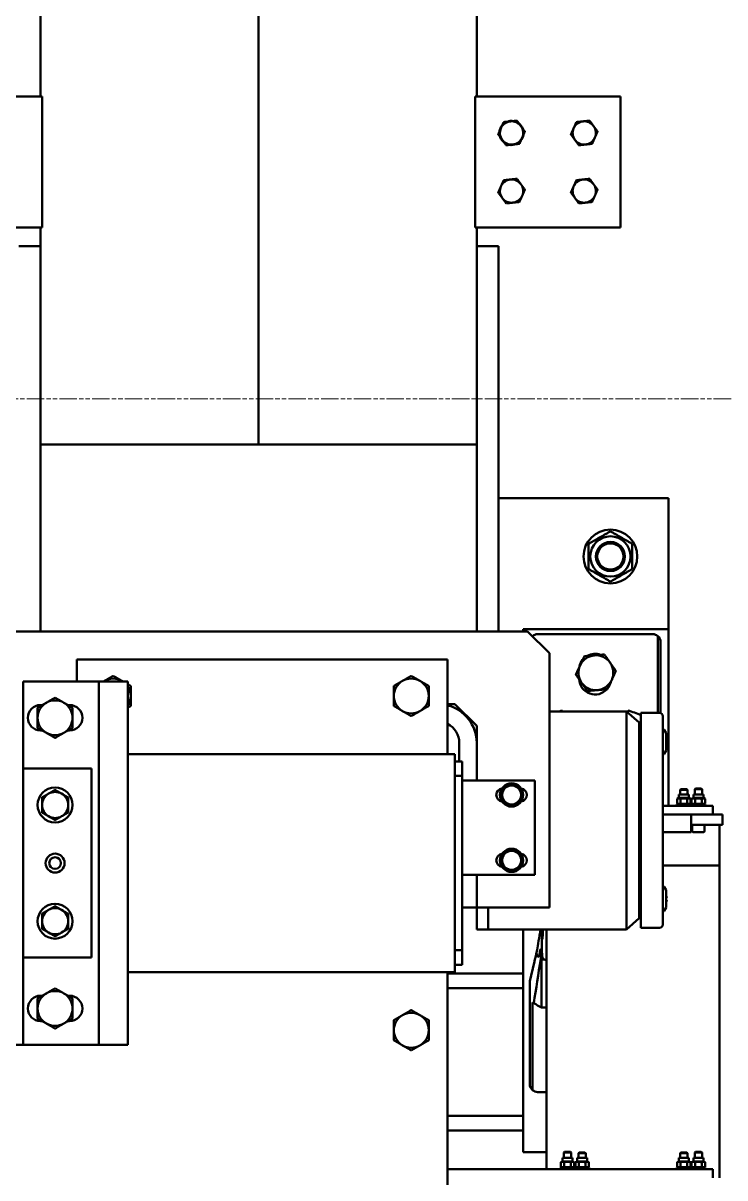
# Model space of a CAD drawing. Header units: metres. Extents: x -20317 to 2216, y -10281 to 3094.
# Drawn here: x -3816.9 to -3768.6, y -1712.7 to -1633.2 of the extents above; entities that cross this region are included whole.
import ezdxf

# ---------------------------------------------------------------- set-up
doc = ezdxf.new("R2010")
doc.units = ezdxf.units.M
doc.header["$MEASUREMENT"] = 0
doc.linetypes.add('AM_ISO09W050', pattern=[22.5, 12, -1.5, 3, -1.5, 3, -1.5])
doc.layers.get('0').update_dxf_attribs({"color": 30, "lineweight": 0})
doc.layers.add('SSN_Lift-AM_0', color=7, linetype='Continuous', lineweight=50)
doc.layers.add('SSN_PBC-AM_11', color=9, linetype='AM_ISO09W050', lineweight=18)

# ---------------------------------------------------------------- blocks, each defined once
blk = doc.blocks.new('LPBC_3190_D')
at = {"layer": 'SSN_PBC-AM_11'}
blk.add_line((-1600, 800), (1600, 800), dxfattribs=at)
blk = doc.blocks.new('Lift_20-024-10000')
at = {"layer": 'SSN_Lift-AM_0'}
for p, q in [((1067.5, 1354.4), (1067.5, 1194.4)), ((1250, 1330), (1250, 1336)), ((1254.5, 1121), (1254.5, 1336)), ((1249, 1330), (1067.5, 1330)), ((1135.5, 1165), (1135.5, 1330)), ((1145, 1329), (1145, 1330)), ((1145, 1329), (1155, 1329)), ((1146.56, 1329), (1145.38, 1328.32)), ((1145.38, 1328.32), (1145.38, 1325.28)), ((1147.69, 1328.32), (1147.69, 1325.28)), ((1152.31, 1328.32), (1152.31, 1325.28)), ((1153.44, 1329), (1154.62, 1328.32)), ((1154.62, 1328.32), (1154.62, 1325.28)), ((1155, 1330), (1155, 1329)), ((1165, 1329), (1155, 1329)), ((1156.56, 1329), (1155.38, 1328.32)), ((1155.38, 1328.32), (1155.38, 1325.28)), ((1157.69, 1328.32), (1157.69, 1325.28)), ((1162.31, 1328.32), (1162.31, 1325.28)), ((1163.44, 1329), (1164.62, 1328.32)), ((1164.62, 1328.32), (1164.62, 1325.28)), ((1165, 1330), (1165, 1329)), ((1225, 1330), (1225, 1329)), ((1235, 1329), (1225, 1329)), ((1226.56, 1329), (1225.38, 1328.32)), ((1225.38, 1328.32), (1225.38, 1325.28)), ((1227.69, 1328.32), (1227.69, 1325.28)), ((1232.31, 1328.32), (1232.31, 1325.28)), ((1233.44, 1329), (1234.62, 1328.32)), ((1234.62, 1328.32), (1234.62, 1325.28)), ((1235, 1330), (1235, 1329)), ((1245, 1329), (1235, 1329)), ((1236.56, 1329), (1235.38, 1328.32)), ((1235.38, 1328.32), (1235.38, 1325.28)), ((1237.69, 1328.32), (1237.69, 1325.28)), ((1242.31, 1328.32), (1242.31, 1325.28)), ((1243.44, 1329), (1244.62, 1328.32)), ((1244.62, 1328.32), (1244.62, 1325.28)), ((1245, 1330), (1245, 1329)), ((1250, 1330), (1249, 1330)), ((1146.56, 1324.6), (1145.38, 1325.28)), ((1153.44, 1324.6), (1146.56, 1324.6)), ((1146.56, 1324.6), (1146.56, 1322.2)), ((1153.44, 1322.2), (1146.56, 1322.2)), ((1147.5, 1322.2), (1147.5, 1318.49)), ((1152.5, 1322.2), (1152.5, 1318.49)), ((1153.44, 1324.6), (1154.62, 1325.28)), ((1153.44, 1324.6), (1153.44, 1322.2)), ((1156.56, 1324.6), (1155.38, 1325.28)), ((1163.44, 1324.6), (1156.56, 1324.6)), ((1156.56, 1324.6), (1156.56, 1322.2)), ((1163.44, 1322.2), (1156.56, 1322.2)), ((1157.5, 1322.2), (1157.5, 1318.99)), ((1162.5, 1322.2), (1162.5, 1318.99)), ((1163.44, 1324.6), (1164.62, 1325.28)), ((1163.44, 1324.6), (1163.44, 1322.2)), ((1226.56, 1324.6), (1225.38, 1325.28)), ((1233.44, 1324.6), (1226.56, 1324.6)), ((1226.56, 1324.6), (1226.56, 1322.2)), ((1233.44, 1322.2), (1226.56, 1322.2)), ((1227.5, 1322.2), (1227.5, 1318.99)), ((1232.5, 1322.2), (1232.5, 1318.99)), ((1233.44, 1324.6), (1234.62, 1325.28)), ((1233.44, 1324.6), (1233.44, 1322.2)), ((1236.56, 1324.6), (1235.38, 1325.28)), ((1243.44, 1324.6), (1236.56, 1324.6)), ((1236.56, 1324.6), (1236.56, 1322.2)), ((1243.44, 1322.2), (1236.56, 1322.2)), ((1237.5, 1322.2), (1237.5, 1318.49)), ((1242.5, 1322.2), (1242.5, 1318.49)), ((1243.44, 1324.6), (1244.62, 1325.28)), ((1243.44, 1324.6), (1243.44, 1322.2)), ((1135.5, 1318.4), (1119.5, 1318.4)), ((1119.5, 1318.4), (1119.5, 1165)), ((1147.5, 1318.49), (1152.5, 1318.49)), ((1147.99, 1318), (1147.5, 1318.49)), ((1152.01, 1318), (1147.99, 1318)), ((1152.01, 1318), (1152.5, 1318.49)), ((1157.5, 1318.99), (1162.5, 1318.99)), ((1157.99, 1318.5), (1157.5, 1318.99)), ((1162.01, 1318.5), (1157.99, 1318.5)), ((1162.01, 1318.5), (1162.5, 1318.99)), ((1227.5, 1318.99), (1232.5, 1318.99)), ((1227.99, 1318.5), (1227.5, 1318.99)), ((1232.01, 1318.5), (1227.99, 1318.5)), ((1232.01, 1318.5), (1232.5, 1318.99)), ((1237.5, 1318.49), (1242.5, 1318.49)), ((1237.99, 1318), (1237.5, 1318.49)), ((1242.01, 1318), (1237.99, 1318)), ((1242.01, 1318), (1242.5, 1318.49)), ((1067.5, 1303.4), (1069.08, 1303.4)), ((1069.08, 1303.4), (1111.4, 1303.4)), ((1119.5, 1303.4), (1111.4, 1303.4)), ((1069.08, 1293.4), (1067.5, 1293.4)), ((1111.4, 1293.4), (1069.08, 1293.4)), ((1111.4, 1293.4), (1119.5, 1293.4)), ((1124, 1200.4), (1124, 1271.5)), ((1125.96, 1215.24), (1125.96, 1275.66)), ((1135.5, 1276.9), (1129.4, 1276.9)), ((775.5, 1244.4), (770.4, 1244.4)), ((775.5, 1244.4), (775.5, 994.4)), ((775.5, 1244.4), (827.5, 1244.4)), ((827.5, 1244.4), (847.5, 1244.4)), ((827.5, 1244.4), (827.5, 994.4)), ((847.5, 1244.4), (847.5, 994.4)), ((787.5, 1228.15), (788.66, 1228.15)), ((806.34, 1228.15), (807.5, 1228.15)), ((1132.1, 1185.67), (1132.1, 1218.73)), ((1135.5, 1218.73), (1132.1, 1218.73)), ((788.66, 1210.65), (787.5, 1210.65)), ((807.5, 1210.65), (806.34, 1210.65)), ((1067.5, 1205.4), (1069.08, 1205.4)), ((1069.08, 1205.4), (1111.4, 1205.4)), ((1119.5, 1205.4), (1111.4, 1205.4)), ((1072.5, 1194.4), (847.5, 1194.4)), ((1069.08, 1195.4), (1067.5, 1195.4)), ((1111.4, 1195.4), (1069.08, 1195.4)), ((1072.5, 1194.4), (1072.5, 1178.4)), ((1111.4, 1195.4), (1119.5, 1195.4)), ((777.6, 1184.4), (775.5, 1184.4)), ((822.5, 1184.4), (777.6, 1184.4)), ((822.5, 1054.4), (822.5, 1184.4)), ((1077.5, 1189.4), (1072.5, 1189.4)), ((1077.5, 1179.4), (1077.5, 1189.4)), ((1131.37, 1178.68), (1131.54, 1185.4)), ((1134.02, 1185.67), (1132.1, 1185.67)), ((1135.5, 1185.98), (1135.34, 1185.98)), ((1072.5, 1179.4), (1077.5, 1179.4)), ((1072.5, 1060.4), (1072.5, 1178.4)), ((1077.5, 1059.4), (1077.5, 1179.4)), ((1131.37, 1178.68), (1132.36, 1178.68)), ((1132.64, 1183.63), (1132.36, 1178.68)), ((1132.36, 1168.63), (1132.36, 1178.68)), ((1095.5, 1165), (1087.5, 1165)), ((1087.5, 1165), (1087.5, 1150)), ((1095.5, 1165), (1095.5, 1150)), ((1095.5, 1150), (1095.5, 1165)), ((1095.5, 1165), (1190.5, 1165)), ((1190.5, 1165), (1199.24, 1157.25)), ((1190.5, 1015), (1190.5, 1165)), ((1200.5, 1164), (1213.2, 1164)), ((1200.5, 1158), (1200.5, 1164)), ((1215.5, 1158), (1215.5, 1161.7)), ((1199.24, 1157.25), (1200.5, 1157.25)), ((1199.24, 1157.25), (1199.24, 1022.75)), ((1200.5, 1158), (1200.5, 1022)), ((1215.5, 1158), (1215.5, 1022)), ((1215.5, 1151.56), (1215.87, 1152.28)), ((1217.9, 1150), (1216.57, 1152.3)), ((1077.5, 1150), (1087.5, 1150)), ((1087.5, 1150), (1137.5, 1150)), ((1087.5, 1127.5), (1087.5, 1150)), ((1137.5, 1150), (1137.5, 975)), ((1217.9, 1138), (1217.9, 1150)), ((1218.25, 1144.7), (1217.9, 1144.7)), ((1215.5, 1136.44), (1215.87, 1135.72)), ((1217.9, 1138), (1216.57, 1135.7)), ((1217.9, 1143.3), (1218.25, 1143.3)), ((1077.5, 1127.5), (1127.5, 1127.5)), ((1127.5, 1127.5), (1127.5, 1062.5)), ((1215.5, 1121), (1254.5, 1121)), ((1254.5, 1093), (1254.5, 1121)), ((1235, 1098), (1215.5, 1098)), ((1235, 1098), (1235, 1095.89)), ((1235.75, 1097.5), (1235.75, 1093)), ((1236.25, 1098), (1243.75, 1098)), ((1244.25, 1097.5), (1244.25, 1093)), ((1235, 1089.89), (1235, 1095.89)), ((1256.5, 1093), (1235, 1093)), ((1235, 1089.89), (1235, 1086)), ((1256.5, 1086), (1256.5, 1093)), ((1249, 1086), (1215.5, 1086)), ((1249, 1086), (1250, 1086)), ((1250, 1080), (1250, 1086)), ((1256.5, 1086), (1250, 1086)), ((1249, 1080), (1215.5, 1080)), ((1219.5, 958.4), (1219.5, 1080)), ((1225, 1079), (1225, 1080)), ((1225, 1079), (1235, 1079)), ((1226.56, 1079), (1225.38, 1078.32)), ((1225.38, 1078.32), (1225.38, 1075.28)), ((1226.56, 1074.6), (1225.38, 1075.28)), ((1233.44, 1074.6), (1226.56, 1074.6)), ((1226.56, 1074.6), (1226.56, 1072.2)), ((1227.69, 1078.32), (1227.69, 1075.28)), ((1232.31, 1078.32), (1232.31, 1075.28)), ((1233.44, 1079), (1234.62, 1078.32)), ((1233.44, 1074.6), (1234.62, 1075.28)), ((1233.44, 1074.6), (1233.44, 1072.2)), ((1234.62, 1078.32), (1234.62, 1075.28)), ((1235, 1079), (1235, 1080)), ((1235, 1079), (1245, 1079)), ((1236.56, 1079), (1235.38, 1078.32)), ((1235.38, 1078.32), (1235.38, 1075.28)), ((1236.56, 1074.6), (1235.38, 1075.28)), ((1243.44, 1074.6), (1236.56, 1074.6)), ((1236.56, 1074.6), (1236.56, 1072.2)), ((1237.69, 1078.32), (1237.69, 1075.28)), ((1242.31, 1078.32), (1242.31, 1075.28)), ((1243.44, 1079), (1244.62, 1078.32)), ((1243.44, 1074.6), (1244.62, 1075.28)), ((1243.44, 1074.6), (1243.44, 1072.2)), ((1244.62, 1078.32), (1244.62, 1075.28)), ((1245, 1079), (1245, 1080)), ((1250, 1080), (1249, 1080)), ((1233.44, 1072.2), (1226.56, 1072.2)), ((1227.5, 1072.2), (1227.5, 1068.99)), ((1227.5, 1068.99), (1232.5, 1068.99)), ((1227.99, 1068.5), (1227.5, 1068.99)), ((1232.01, 1068.5), (1227.99, 1068.5)), ((1232.01, 1068.5), (1232.5, 1068.99)), ((1232.5, 1072.2), (1232.5, 1068.99)), ((1243.44, 1072.2), (1236.56, 1072.2)), ((1237.5, 1072.2), (1237.5, 1068.49)), ((1237.5, 1068.49), (1242.5, 1068.49)), ((1237.99, 1068), (1237.5, 1068.49)), ((1242.01, 1068), (1237.99, 1068)), ((1242.01, 1068), (1242.5, 1068.49)), ((1242.5, 1072.2), (1242.5, 1068.49)), ((1072.5, 1060.4), (1072.5, 1044.4)), ((1077.5, 1059.4), (1072.5, 1059.4)), ((1127.5, 1062.5), (1077.5, 1062.5)), ((1077.5, 1049.4), (1077.5, 1059.4)), ((1087.5, 1025), (1087.5, 1062.5)), ((777.6, 1054.4), (775.5, 1054.4)), ((822.5, 1054.4), (777.6, 1054.4)), ((1072.5, 1049.4), (1077.5, 1049.4)), ((1075.5, 1049.4), (1075.5, 1036.7)), ((1072.5, 1044.4), (847.5, 1044.4)), ((1067.5, 1044.4), (1067.5, 979.4)), ((1215.5, 1043.56), (1215.87, 1044.28)), ((1217.9, 1042), (1216.57, 1044.3)), ((1217.9, 1030), (1217.9, 1042)), ((1218.25, 1036.7), (1217.9, 1036.7)), ((1217.9, 1035.3), (1218.25, 1035.3)), ((787.5, 1028.15), (788.66, 1028.15)), ((806.34, 1028.15), (807.5, 1028.15)), ((1215.5, 1028.44), (1215.87, 1027.72)), ((1217.9, 1030), (1216.57, 1027.7)), ((1072.5, 1010), (1087.5, 1025)), ((1199.24, 1022.75), (1190.5, 1015)), ((1200.5, 1022.75), (1199.24, 1022.75)), ((1200.5, 1016), (1200.5, 1022)), ((1215.5, 1018.3), (1215.5, 1022)), ((788.66, 1010.65), (787.5, 1010.65)), ((807.5, 1010.65), (806.34, 1010.65)), ((1067.5, 1010), (1072.5, 1010)), ((1190.5, 1015), (1137.5, 1015)), ((1146.5, 1015), (1146.5, 1014.36)), ((1191.5, 1014.36), (1191.5, 1015.89)), ((1213.2, 1016), (1200.5, 1016)), ((1212.04, 1016), (1212.04, 963.14)), ((1214, 1016.14), (1214, 967.3)), ((827.5, 994.4), (775.5, 994.4)), ((812.5, 979.4), (812.5, 994.4)), ((847.5, 994.4), (827.5, 994.4)), ((1067.5, 979.4), (812.5, 979.4)), ((1137.5, 975), (1122.5, 960)), ((1125.96, 963.46), (1125.96, 963.14)), ((1208.6, 961.9), (1129.4, 961.9)), ((1122.5, 960), (752.5, 960)), ((787.5, 830.08), (787.5, 960)), ((1087.5, 960), (1087.5, 830.08)), ((1102.5, 830.08), (1102.5, 960)), ((1119.5, 960), (1119.5, 958.4)), ((1119.5, 958.4), (1219.5, 958.4)), ((1219.5, 868.4), (1219.5, 958.4)), ((1102.5, 868.4), (1219.5, 868.4)), ((1087.5, 831.29), (787.5, 831.29)), ((787.5, 795), (787.5, 830.08)), ((937.5, 831.29), (937.5, -692)), ((937.5, -692), (937.5, 831.29)), ((1087.5, 830.08), (1087.5, 795)), ((1102.5, 795), (1102.5, 830.08)), ((787.5, 710), (787.5, 795)), ((1087.5, 795), (1087.5, 710)), ((1102.5, 710), (1102.5, 795)), ((787.5, 710), (787.5, 695)), ((1087.5, 695), (1087.5, 710)), ((1102.5, 710), (1102.5, 695)), ((772.5, 695), (787.5, 695)), ((787.5, 682), (787.5, 695)), ((1087.5, 695), (1102.5, 695)), ((1087.5, 695), (1087.5, 682)), ((688.5, 682), (788.5, 682)), ((788.5, 682), (788.5, 592)), ((1086.5, 592), (1086.5, 682)), ((1086.5, 682), (1186.5, 682)), ((1186.5, 682), (1186.5, 592)), ((788.5, 592), (688.5, 592)), ((787.5, -592), (787.5, 592)), ((1186.5, 592), (1086.5, 592)), ((1087.5, 592), (1087.5, -592))]:
    blk.add_line(p, q, dxfattribs=at)
for centre, radius in [((797.5, 1159.4), 12), ((797.5, 1119.4), 6.5), ((797.5, 1119.4), 4), ((1111.5, 1117.5), 8), ((797.5, 1079.4), 12), ((1111.5, 1072.5), 8), ((1179.5, 908.4), 18.5), ((1179.5, 908.4), 13.85), ((1179.5, 908.4), 10), ((1179.5, 908.4), 10), ((1179.5, 908.4), 9)]:
    blk.add_circle(centre, radius, dxfattribs=at)
for centre, radius, start, end in [((1129.4, 1271.5), 5.4, 129.60973, 180), ((1129.4, 1271.5), 5.4, 90, 129.60973), ((1042.5, 1234.4), 12, 120, 180), ((1042.5, 1234.4), 12, 60, 120), ((1042.5, 1234.4), 12, 0, 60), ((1042.5, 1234.4), 12, 180, 240), ((1042.5, 1234.4), 12, 300, 0), ((787.5, 1219.4), 8.75, 90, 270), ((797.5, 1219.4), 12, 120, 180), ((797.5, 1219.4), 12, 60, 120), ((797.5, 1219.4), 12, 0, 60), ((807.5, 1219.4), 8.75, 270, 90), ((1042.5, 1234.4), 12, 240, 300), ((797.5, 1219.4), 12, 180, 240), ((797.5, 1219.4), 12, 300, 0), ((1169, 1146.63), 81, 121.40066, 122.09959), ((1169, 1146.63), 81, 117.10069, 121.40066), ((797.5, 1219.4), 12, 240, 300), ((825.65, 1119.4), 309.15, 11.47443, 15.18929), ((797.5, 1159.4), 9, 60, 120), ((797.5, 1159.4), 9, 120, 180), ((797.5, 1159.4), 9, 0, 60), ((1213.2, 1161.7), 2.3, 0, 90), ((797.5, 1159.4), 9, 180, 240), ((797.5, 1159.4), 9, 300, 0), ((1216.23, 1152.1), 0.4, 30, 153), ((797.5, 1159.4), 9, 240, 300), ((1216.23, 1135.9), 0.4, 207, 330), ((1105.5, 1117.5), 4.5, 98.2515, 261.7485), ((1111.5, 1117.5), 6.5, 150, 210), ((1111.5, 1117.5), 6.5, 90, 150), ((1111.5, 1117.5), 6.5, 30, 90), ((1111.5, 1117.5), 6.5, 330, 30), ((1117.5, 1117.5), 4.5, 278.2515, 81.7485), ((1111.5, 1117.5), 6.5, 210, 270), ((1111.5, 1117.5), 6.5, 270, 330), ((1236.25, 1097.5), 0.5, 90, 180), ((1243.75, 1097.5), 0.5, 0, 90), ((797.5, 1079.4), 9, 120, 180), ((797.5, 1079.4), 9, 60, 120), ((797.5, 1079.4), 9, 0, 60), ((797.5, 1079.4), 9, 180, 240), ((797.5, 1079.4), 9, 300, 0), ((1105.5, 1072.5), 4.5, 98.2515, 261.7485), ((1111.5, 1072.5), 6.5, 150, 210), ((1111.5, 1072.5), 6.5, 90, 150), ((1111.5, 1072.5), 6.5, 30, 90), ((1111.5, 1072.5), 6.5, 330, 30), ((1117.5, 1072.5), 4.5, 278.2515, 81.7485), ((797.5, 1079.4), 9, 240, 300), ((1111.5, 1072.5), 6.5, 210, 270), ((1111.5, 1072.5), 6.5, 270, 330), ((1216.23, 1044.1), 0.4, 30, 153), ((1060.8, 1036.7), 26.7, 284.53293, 0), ((1060.8, 1036.7), 14.7, 297.11528, 0), ((787.5, 1019.4), 8.75, 90, 270), ((797.5, 1019.4), 12, 120, 180), ((797.5, 1019.4), 12, 60, 120), ((797.5, 1019.4), 12, 0, 60), ((807.5, 1019.4), 8.75, 270, 90), ((1216.23, 1027.9), 0.4, 207, 330), ((797.5, 1019.4), 12, 180, 240), ((797.5, 1019.4), 12, 300, 0), ((1169, 1092.17), 81, 286.12762, 292.88538), ((1213.2, 1018.3), 2.3, 270, 0), ((837.5, 1004.4), 12, 0, 33.55731), ((1042.5, 1004.4), 12, 120, 180), ((1042.5, 1004.4), 12, 60, 120), ((1042.5, 1004.4), 12, 0, 60), ((1169, 1092.17), 81, 252.31576, 253.87238), ((797.5, 1019.4), 12, 240, 300), ((837.5, 1004.4), 12, 326.44269, 0), ((1042.5, 1004.4), 12, 180, 240), ((1042.5, 1004.4), 12, 300, 0), ((1169, 992.4), 11, 42.15532, 177.34429), ((837.5, 1004.4), 12, 236.44269, 240), ((837.5, 1004.4), 12, 240, 300), ((837.5, 1004.4), 12, 300, 303.55731), ((1042.5, 1004.4), 12, 240, 300), ((1169.5, 988.4), 12, 145.05522, 205.05522), ((1169.5, 988.4), 12, 85.05522, 145.05522), ((1169.5, 988.4), 12, 25.05522, 85.05522), ((1169, 992.4), 11, 13.0392, 37.07123), ((1169.5, 988.4), 12, 325.05522, 25.05522), ((1169, 986.4), 11, 191.64471, 218.46573), ((1169.5, 988.4), 12, 205.05522, 265.05522), ((1169.5, 988.4), 12, 265.05522, 325.05522), ((1169, 986.4), 11, 239.99317, 290.11726), ((1129.4, 967.3), 5.4, 228.00243, 230.39027), ((1129.4, 967.3), 5.4, 230.39027, 270), ((1208.6, 967.3), 5.4, 270, 309.60973), ((1208.6, 967.3), 5.4, 309.60973, 0), ((1111.5, 657), 8, 143.93265, 203.93265), ((1111.5, 657), 8, 83.93265, 143.93265), ((1111.5, 657), 8, 23.93265, 83.93265), ((1111.5, 657), 8, 323.93265, 23.93265), ((1161.5, 657), 8, 143.93265, 203.93265), ((1161.5, 657), 8, 83.93265, 143.93265), ((1161.5, 657), 8, 23.93265, 83.93265), ((1161.5, 657), 8, 323.93265, 23.93265), ((1111.5, 657), 8, 203.93265, 263.93265), ((1111.5, 657), 8, 263.93265, 323.93265), ((1161.5, 657), 8, 203.93265, 263.93265), ((1161.5, 657), 8, 263.93265, 323.93265), ((1111.5, 617), 8, 143.93265, 203.93265), ((1111.5, 617), 8.3, 128.48095, 159.38434), ((1111.5, 617), 8, 83.93265, 143.93265), ((1111.5, 617), 8.3, 68.48095, 99.38434), ((1111.5, 617), 8, 23.93265, 83.93265), ((1111.5, 617), 8.3, 8.48095, 39.38434), ((1111.5, 617), 8, 323.93265, 23.93265), ((1161.5, 617), 8, 143.93265, 203.93265), ((1161.5, 617), 8, 83.93265, 143.93265), ((1161.5, 617), 8, 23.93265, 83.93265), ((1161.5, 617), 8, 323.93265, 23.93265), ((1111.5, 617), 8.3, 188.48095, 219.38434), ((1111.5, 617), 8, 203.93265, 263.93265), ((1111.5, 617), 8, 263.93265, 323.93265), ((1111.5, 617), 8.3, 308.48095, 339.38434), ((1161.5, 617), 8, 203.93265, 263.93265), ((1161.5, 617), 8, 263.93265, 323.93265), ((1111.5, 617), 8.3, 248.48095, 279.38434)]:
    blk.add_arc(centre, radius, start, end, dxfattribs=at)
for centre, major_axis, ratio, start_param, end_param in [((1169, 844.52), (80.08, -574.94), 0.021187, 2.202499, 2.269797), ((1129.81, 1119.4), (0, 64.5), 0.061163, 5.877929, 6.589408), ((1169, 1119.4), (81, 0), 0.919001, 2.043793, 2.051543), ((1135.34, 1183.5), (-2.7, 0), 0.919001, 5.221, 6.230825), ((1135.34, 1183.5), (-2.7, 0), 0.919, 4.712389, 5.221), ((1129.81, 1119.4), (0, 64.5), 0.061163, 5.497603, 5.58081), ((1211.52, 1144.04), (6.76, 0), 0.997564, 0.098589, 0.336971), ((1211.52, 1143.96), (6.76, 0), 0.997564, 5.946214, 6.184597), ((1211.52, 1036.04), (6.76, 0), 0.997564, 0.098589, 0.336971), ((1211.52, 1035.96), (6.76, 0), 0.997564, 5.946214, 6.184597)]:
    blk.add_ellipse(centre, major_axis=major_axis, ratio=ratio, start_param=start_param, end_param=end_param, dxfattribs=at)
for points, weights in [([(1147.69, 1328.32), (1146.54, 1328.99), (1145.38, 1328.32)], [1, 1.15470053838, 1]), ([(1152.31, 1328.32), (1150, 1328.99), (1147.69, 1328.32)], [1, 1.15470053838, 1]), ([(1154.62, 1328.32), (1153.46, 1328.99), (1152.31, 1328.32)], [1, 1.15470053838, 1]), ([(1157.69, 1328.32), (1156.54, 1328.99), (1155.38, 1328.32)], [1, 1.15470053838, 1]), ([(1162.31, 1328.32), (1160, 1328.99), (1157.69, 1328.32)], [1, 1.15470053838, 1]), ([(1164.62, 1328.32), (1163.46, 1328.99), (1162.31, 1328.32)], [1, 1.15470053838, 1]), ([(1227.69, 1328.32), (1226.54, 1328.99), (1225.38, 1328.32)], [1, 1.15470053838, 1]), ([(1232.31, 1328.32), (1230, 1328.99), (1227.69, 1328.32)], [1, 1.15470053838, 1]), ([(1234.62, 1328.32), (1233.46, 1328.99), (1232.31, 1328.32)], [1, 1.15470053838, 1]), ([(1237.69, 1328.32), (1236.54, 1328.99), (1235.38, 1328.32)], [1, 1.15470053838, 1]), ([(1242.31, 1328.32), (1240, 1328.99), (1237.69, 1328.32)], [1, 1.15470053838, 1]), ([(1244.62, 1328.32), (1243.46, 1328.99), (1242.31, 1328.32)], [1, 1.15470053838, 1]), ([(1145.38, 1325.28), (1146.54, 1324.61), (1147.69, 1325.28)], [1, 1.15470053838, 1]), ([(1147.69, 1325.28), (1150, 1324.61), (1152.31, 1325.28)], [1, 1.15470053838, 1]), ([(1152.31, 1325.28), (1153.46, 1324.61), (1154.62, 1325.28)], [1, 1.15470053838, 1]), ([(1155.38, 1325.28), (1156.54, 1324.61), (1157.69, 1325.28)], [1, 1.15470053838, 1]), ([(1157.69, 1325.28), (1160, 1324.61), (1162.31, 1325.28)], [1, 1.15470053838, 1]), ([(1162.31, 1325.28), (1163.46, 1324.61), (1164.62, 1325.28)], [1, 1.15470053838, 1]), ([(1225.38, 1325.28), (1226.54, 1324.61), (1227.69, 1325.28)], [1, 1.15470053838, 1]), ([(1227.69, 1325.28), (1230, 1324.61), (1232.31, 1325.28)], [1, 1.15470053838, 1]), ([(1232.31, 1325.28), (1233.46, 1324.61), (1234.62, 1325.28)], [1, 1.15470053838, 1]), ([(1235.38, 1325.28), (1236.54, 1324.61), (1237.69, 1325.28)], [1, 1.15470053838, 1]), ([(1237.69, 1325.28), (1240, 1324.61), (1242.31, 1325.28)], [1, 1.15470053838, 1]), ([(1242.31, 1325.28), (1243.46, 1324.61), (1244.62, 1325.28)], [1, 1.15470053838, 1]), ([(1036.5, 1244.79), (1039.28, 1246.4), (1042.5, 1248.26)], [1, 1.0379548493, 1]), ([(1042.5, 1248.26), (1045.72, 1246.4), (1048.5, 1244.79)], [1, 1.0379548493, 1]), ([(1030.5, 1241.33), (1033.72, 1243.18), (1036.5, 1244.79)], [1, 1.0379548493, 1]), ([(1030.5, 1234.4), (1030.5, 1237.62), (1030.5, 1241.33)], [1, 1.0379548493, 1]), ([(1048.5, 1244.79), (1051.28, 1243.18), (1054.5, 1241.33)], [1, 1.0379548493, 1]), ([(1054.5, 1241.33), (1054.5, 1237.62), (1054.5, 1234.4)], [1, 1.0379548493, 1]), ([(791.5, 1229.79), (794.28, 1231.4), (797.5, 1233.26)], [1, 1.0379548493, 1]), ([(797.5, 1233.26), (800.72, 1231.4), (803.5, 1229.79)], [1, 1.0379548493, 1]), ([(1030.5, 1227.47), (1030.5, 1231.18), (1030.5, 1234.4)], [1, 1.0379548493, 1]), ([(1054.5, 1234.4), (1054.5, 1231.18), (1054.5, 1227.47)], [1, 1.0379548493, 1]), ([(785.5, 1226.33), (788.72, 1228.18), (791.5, 1229.79)], [1, 1.0379548493, 1]), ([(785.5, 1219.4), (785.5, 1222.62), (785.5, 1226.33)], [1, 1.0379548493, 1]), ([(803.5, 1229.79), (806.28, 1228.18), (809.5, 1226.33)], [1, 1.0379548493, 1]), ([(809.5, 1226.33), (809.5, 1222.62), (809.5, 1219.4)], [1, 1.0379548493, 1]), ([(1036.5, 1224.01), (1033.72, 1225.62), (1030.5, 1227.47)], [1, 1.0379548493, 1]), ([(1042.5, 1220.54), (1039.28, 1222.4), (1036.5, 1224.01)], [1, 1.0379548493, 1]), ([(1048.5, 1224.01), (1045.72, 1222.4), (1042.5, 1220.54)], [1, 1.0379548493, 1]), ([(1054.5, 1227.47), (1051.28, 1225.62), (1048.5, 1224.01)], [1, 1.0379548493, 1]), ([(785.5, 1212.47), (785.5, 1216.18), (785.5, 1219.4)], [1, 1.0379548493, 1]), ([(809.5, 1219.4), (809.5, 1216.18), (809.5, 1212.47)], [1, 1.0379548493, 1]), ([(791.5, 1209.01), (788.72, 1210.62), (785.5, 1212.47)], [1, 1.0379548493, 1]), ([(797.5, 1205.54), (794.28, 1207.4), (791.5, 1209.01)], [1, 1.0379548493, 1]), ([(803.5, 1209.01), (800.72, 1207.4), (797.5, 1205.54)], [1, 1.0379548493, 1]), ([(809.5, 1212.47), (806.28, 1210.62), (803.5, 1209.01)], [1, 1.0379548493, 1]), ([(793, 1167.19), (795.09, 1168.4), (797.5, 1169.79)], [1, 1.0379548493, 1]), ([(797.5, 1169.79), (799.91, 1168.4), (802, 1167.19)], [1, 1.0379548493, 1]), ([(1132.64, 1171.76), (1132.5, 1170.16), (1132.36, 1168.63)], [1.15180341151, 1.1715409996, 1.19072543884]), ([(788.5, 1164.6), (790.91, 1165.99), (793, 1167.19)], [1, 1.0379548493, 1]), ([(788.5, 1159.4), (788.5, 1161.81), (788.5, 1164.6)], [1, 1.0379548493, 1]), ([(802, 1167.19), (804.09, 1165.99), (806.5, 1164.6)], [1, 1.0379548493, 1]), ([(806.5, 1164.6), (806.5, 1161.81), (806.5, 1159.4)], [1, 1.0379548493, 1]), ([(788.5, 1154.2), (788.5, 1156.99), (788.5, 1159.4)], [1, 1.0379548493, 1]), ([(793, 1151.61), (790.91, 1152.81), (788.5, 1154.2)], [1, 1.0379548493, 1]), ([(806.5, 1154.2), (804.09, 1152.81), (802, 1151.61)], [1, 1.0379548493, 1]), ([(806.5, 1159.4), (806.5, 1156.99), (806.5, 1154.2)], [1, 1.0379548493, 1]), ([(797.5, 1149.01), (795.09, 1150.4), (793, 1151.61)], [1, 1.0379548493, 1]), ([(802, 1151.61), (799.91, 1150.4), (797.5, 1149.01)], [1, 1.0379548493, 1]), ([(1103.99, 1117.5), (1105, 1119.24), (1105.87, 1120.75)], [1, 1.0379548493, 1]), ([(1105.87, 1120.75), (1106.74, 1122.26), (1107.75, 1124)], [1, 1.0379548493, 1]), ([(1107.75, 1124), (1109.76, 1124), (1111.5, 1124)], [1, 1.0379548493, 1]), ([(1111.5, 1124), (1113.24, 1124), (1115.25, 1124)], [1, 1.0379548493, 1]), ([(1115.25, 1124), (1116.26, 1122.26), (1117.13, 1120.75)], [1, 1.0379548493, 1]), ([(1117.13, 1120.75), (1118, 1119.24), (1119.01, 1117.5)], [1, 1.0379548493, 1]), ([(1105.87, 1114.25), (1105, 1115.76), (1103.99, 1117.5)], [1, 1.0379548493, 1]), ([(1107.75, 1111), (1106.74, 1112.74), (1105.87, 1114.25)], [1, 1.0379548493, 1]), ([(1117.13, 1114.25), (1116.26, 1112.74), (1115.25, 1111)], [1, 1.0379548493, 1]), ([(1119.01, 1117.5), (1118, 1115.76), (1117.13, 1114.25)], [1, 1.0379548493, 1]), ([(1111.5, 1111), (1109.76, 1111), (1107.75, 1111)], [1, 1.0379548493, 1]), ([(1115.25, 1111), (1113.24, 1111), (1111.5, 1111)], [1, 1.0379548493, 1]), ([(793, 1087.19), (795.09, 1088.4), (797.5, 1089.79)], [1, 1.0379548493, 1]), ([(797.5, 1089.79), (799.91, 1088.4), (802, 1087.19)], [1, 1.0379548493, 1]), ([(788.5, 1084.6), (790.91, 1085.99), (793, 1087.19)], [1, 1.0379548493, 1]), ([(788.5, 1079.4), (788.5, 1081.81), (788.5, 1084.6)], [1, 1.0379548493, 1]), ([(802, 1087.19), (804.09, 1085.99), (806.5, 1084.6)], [1, 1.0379548493, 1]), ([(806.5, 1084.6), (806.5, 1081.81), (806.5, 1079.4)], [1, 1.0379548493, 1]), ([(788.5, 1074.2), (788.5, 1076.99), (788.5, 1079.4)], [1, 1.0379548493, 1]), ([(793, 1071.61), (790.91, 1072.81), (788.5, 1074.2)], [1, 1.0379548493, 1]), ([(806.5, 1074.2), (804.09, 1072.81), (802, 1071.61)], [1, 1.0379548493, 1]), ([(806.5, 1079.4), (806.5, 1076.99), (806.5, 1074.2)], [1, 1.0379548493, 1]), ([(1103.99, 1072.5), (1105, 1074.24), (1105.87, 1075.75)], [1, 1.0379548493, 1]), ([(1105.87, 1075.75), (1106.74, 1077.26), (1107.75, 1079)], [1, 1.0379548493, 1]), ([(1107.75, 1079), (1109.76, 1079), (1111.5, 1079)], [1, 1.0379548493, 1]), ([(1111.5, 1079), (1113.24, 1079), (1115.25, 1079)], [1, 1.0379548493, 1]), ([(1115.25, 1079), (1116.26, 1077.26), (1117.13, 1075.75)], [1, 1.0379548493, 1]), ([(1117.13, 1075.75), (1118, 1074.24), (1119.01, 1072.5)], [1, 1.0379548493, 1]), ([(1227.69, 1078.32), (1226.54, 1078.99), (1225.38, 1078.32)], [1, 1.15470053838, 1]), ([(1225.38, 1075.28), (1226.54, 1074.61), (1227.69, 1075.28)], [1, 1.15470053838, 1]), ([(1232.31, 1078.32), (1230, 1078.99), (1227.69, 1078.32)], [1, 1.15470053838, 1]), ([(1227.69, 1075.28), (1230, 1074.61), (1232.31, 1075.28)], [1, 1.15470053838, 1]), ([(1234.62, 1078.32), (1233.46, 1078.99), (1232.31, 1078.32)], [1, 1.15470053838, 1]), ([(1232.31, 1075.28), (1233.46, 1074.61), (1234.62, 1075.28)], [1, 1.15470053838, 1]), ([(1237.69, 1078.32), (1236.54, 1078.99), (1235.38, 1078.32)], [1, 1.15470053838, 1]), ([(1235.38, 1075.28), (1236.54, 1074.61), (1237.69, 1075.28)], [1, 1.15470053838, 1]), ([(1242.31, 1078.32), (1240, 1078.99), (1237.69, 1078.32)], [1, 1.15470053838, 1]), ([(1237.69, 1075.28), (1240, 1074.61), (1242.31, 1075.28)], [1, 1.15470053838, 1]), ([(1244.62, 1078.32), (1243.46, 1078.99), (1242.31, 1078.32)], [1, 1.15470053838, 1]), ([(1242.31, 1075.28), (1243.46, 1074.61), (1244.62, 1075.28)], [1, 1.15470053838, 1]), ([(797.5, 1069.01), (795.09, 1070.4), (793, 1071.61)], [1, 1.0379548493, 1]), ([(802, 1071.61), (799.91, 1070.4), (797.5, 1069.01)], [1, 1.0379548493, 1]), ([(1105.87, 1069.25), (1105, 1070.76), (1103.99, 1072.5)], [1, 1.0379548493, 1]), ([(1107.75, 1066), (1106.74, 1067.74), (1105.87, 1069.25)], [1, 1.0379548493, 1]), ([(1111.5, 1066), (1109.76, 1066), (1107.75, 1066)], [1, 1.0379548493, 1]), ([(1115.25, 1066), (1113.24, 1066), (1111.5, 1066)], [1, 1.0379548493, 1]), ([(1117.13, 1069.25), (1116.26, 1067.74), (1115.25, 1066)], [1, 1.0379548493, 1]), ([(1119.01, 1072.5), (1118, 1070.76), (1117.13, 1069.25)], [1, 1.0379548493, 1]), ([(791.5, 1029.79), (794.28, 1031.4), (797.5, 1033.26)], [1, 1.0379548493, 1]), ([(797.5, 1033.26), (800.72, 1031.4), (803.5, 1029.79)], [1, 1.0379548493, 1]), ([(785.5, 1026.33), (788.72, 1028.18), (791.5, 1029.79)], [1, 1.0379548493, 1]), ([(785.5, 1019.4), (785.5, 1022.62), (785.5, 1026.33)], [1, 1.0379548493, 1]), ([(803.5, 1029.79), (806.28, 1028.18), (809.5, 1026.33)], [1, 1.0379548493, 1]), ([(809.5, 1026.33), (809.5, 1022.62), (809.5, 1019.4)], [1, 1.0379548493, 1]), ([(785.5, 1012.47), (785.5, 1016.18), (785.5, 1019.4)], [1, 1.0379548493, 1]), ([(809.5, 1019.4), (809.5, 1016.18), (809.5, 1012.47)], [1, 1.0379548493, 1]), ([(1036.5, 1014.79), (1039.28, 1016.4), (1042.5, 1018.26)], [1, 1.0379548493, 1]), ([(1042.5, 1018.26), (1045.72, 1016.4), (1048.5, 1014.79)], [1, 1.0379548493, 1]), ([(791.5, 1009.01), (788.72, 1010.62), (785.5, 1012.47)], [1, 1.0379548493, 1]), ([(809.5, 1012.47), (806.28, 1010.62), (803.5, 1009.01)], [1, 1.0379548493, 1]), ([(847.5, 1012.48), (848.46, 1011.93), (849.5, 1011.33)], [1.01636643415, 1.0119382574, 1]), ([(849.5, 1011.33), (849.5, 1007.62), (849.5, 1004.4)], [1, 1.0379548493, 1]), ([(1030.5, 1011.33), (1033.72, 1013.18), (1036.5, 1014.79)], [1, 1.0379548493, 1]), ([(1030.5, 1004.4), (1030.5, 1007.62), (1030.5, 1011.33)], [1, 1.0379548493, 1]), ([(1048.5, 1014.79), (1051.28, 1013.18), (1054.5, 1011.33)], [1, 1.0379548493, 1]), ([(1054.5, 1011.33), (1054.5, 1007.62), (1054.5, 1004.4)], [1, 1.0379548493, 1]), ([(797.5, 1005.54), (794.28, 1007.4), (791.5, 1009.01)], [1, 1.0379548493, 1]), ([(803.5, 1009.01), (800.72, 1007.4), (797.5, 1005.54)], [1, 1.0379548493, 1]), ([(849.5, 1004.4), (849.5, 1001.18), (849.5, 997.47)], [1, 1.0379548493, 1]), ([(1030.5, 997.47), (1030.5, 1001.18), (1030.5, 1004.4)], [1, 1.0379548493, 1]), ([(1054.5, 1004.4), (1054.5, 1001.18), (1054.5, 997.47)], [1, 1.0379548493, 1]), ([(831.5, 994.01), (831.16, 994.2), (830.82, 994.4)], [1, 1.00447667141, 1.00789732035]), ([(837.5, 990.54), (834.28, 992.4), (831.5, 994.01)], [1, 1.0379548493, 1]), ([(843.5, 994.01), (840.72, 992.4), (837.5, 990.54)], [1, 1.0379548493, 1]), ([(844.18, 994.4), (843.84, 994.2), (843.5, 994.01)], [1.00789732035, 1.00447667141, 1]), ([(849.5, 997.47), (848.46, 996.87), (847.5, 996.32)], [1, 1.0119382574, 1.01636643415]), ([(1036.5, 994.01), (1033.72, 995.62), (1030.5, 997.47)], [1, 1.0379548493, 1]), ([(1042.5, 990.54), (1039.28, 992.4), (1036.5, 994.01)], [1, 1.0379548493, 1]), ([(1048.5, 994.01), (1045.72, 992.4), (1042.5, 990.54)], [1, 1.0379548493, 1]), ([(1054.5, 997.47), (1051.28, 995.62), (1048.5, 994.01)], [1, 1.0379548493, 1]), ([(1155.7, 989.59), (1157.82, 992.64), (1159.66, 995.27)], [1, 1.0379548493, 1]), ([(1159.66, 995.27), (1161.51, 997.91), (1163.63, 1000.95)], [1, 1.0379548493, 1]), ([(1163.63, 1000.95), (1167.33, 1000.63), (1170.53, 1000.36)], [1, 1.0379548493, 1]), ([(1170.53, 1000.36), (1173.74, 1000.08), (1177.44, 999.76)], [1, 1.0379548493, 1]), ([(1177.44, 999.76), (1179.01, 996.39), (1180.37, 993.48)], [1, 1.0379548493, 1]), ([(1180.37, 993.48), (1181.73, 990.57), (1183.3, 987.21)], [1, 1.0379548493, 1]), ([(1158.63, 983.32), (1157.27, 986.23), (1155.7, 989.59)], [1, 1.0379548493, 1]), ([(1183.3, 987.21), (1181.18, 984.16), (1179.34, 981.53)], [1, 1.0379548493, 1]), ([(1161.56, 977.04), (1159.99, 980.41), (1158.63, 983.32)], [1, 1.0379548493, 1]), ([(1179.34, 981.53), (1177.49, 978.89), (1175.37, 975.85)], [1, 1.0379548493, 1]), ([(1168.47, 976.44), (1165.26, 976.72), (1161.56, 977.04)], [1, 1.0379548493, 1]), ([(1175.37, 975.85), (1171.67, 976.17), (1168.47, 976.44)], [1, 1.0379548493, 1]), ([(1164.5, 917.06), (1172, 921.39), (1179.5, 925.72)], [1, 1.15470053838, 1]), ([(1179.5, 925.72), (1187, 921.39), (1194.5, 917.06)], [1, 1.15470053838, 1]), ([(1164.5, 899.74), (1164.5, 908.4), (1164.5, 917.06)], [1, 1.15470053838, 1]), ([(1194.5, 917.06), (1194.5, 908.4), (1194.5, 899.74)], [1, 1.15470053838, 1]), ([(1179.5, 891.08), (1172, 895.41), (1164.5, 899.74)], [1, 1.15470053838, 1]), ([(1194.5, 899.74), (1187, 895.41), (1179.5, 891.08)], [1, 1.15470053838, 1]), ([(1102.31, 657.98), (1103.77, 659.98), (1105.03, 661.71)], [1, 1.0379548493, 1]), ([(1105.03, 661.71), (1106.3, 663.44), (1107.75, 665.44)], [1, 1.0379548493, 1]), ([(1107.75, 665.44), (1110.21, 665.18), (1112.35, 664.96)], [1, 1.0379548493, 1]), ([(1112.35, 664.96), (1114.48, 664.73), (1116.94, 664.47)], [1, 1.0379548493, 1]), ([(1116.94, 664.47), (1117.94, 662.2), (1118.81, 660.25)], [1, 1.0379548493, 1]), ([(1118.81, 660.25), (1119.68, 658.29), (1120.69, 656.02)], [1, 1.0379548493, 1]), ([(1152.31, 657.98), (1153.77, 659.98), (1155.03, 661.71)], [1, 1.0379548493, 1]), ([(1155.03, 661.71), (1156.3, 663.44), (1157.75, 665.44)], [1, 1.0379548493, 1]), ([(1157.75, 665.44), (1160.21, 665.18), (1162.35, 664.96)], [1, 1.0379548493, 1]), ([(1162.35, 664.96), (1164.48, 664.73), (1166.94, 664.47)], [1, 1.0379548493, 1]), ([(1166.94, 664.47), (1167.94, 662.2), (1168.81, 660.25)], [1, 1.0379548493, 1]), ([(1168.81, 660.25), (1169.68, 658.29), (1170.69, 656.02)], [1, 1.0379548493, 1]), ([(1104.19, 653.75), (1103.32, 655.71), (1102.31, 657.98)], [1, 1.0379548493, 1]), ([(1106.06, 649.53), (1105.06, 651.8), (1104.19, 653.75)], [1, 1.0379548493, 1]), ([(1117.97, 652.29), (1116.7, 650.56), (1115.25, 648.56)], [1, 1.0379548493, 1]), ([(1120.69, 656.02), (1119.23, 654.02), (1117.97, 652.29)], [1, 1.0379548493, 1]), ([(1154.19, 653.75), (1153.32, 655.71), (1152.31, 657.98)], [1, 1.0379548493, 1]), ([(1156.06, 649.53), (1155.06, 651.8), (1154.19, 653.75)], [1, 1.0379548493, 1]), ([(1167.97, 652.29), (1166.7, 650.56), (1165.25, 648.56)], [1, 1.0379548493, 1]), ([(1170.69, 656.02), (1169.23, 654.02), (1167.97, 652.29)], [1, 1.0379548493, 1]), ([(1110.65, 649.04), (1108.52, 649.27), (1106.06, 649.53)], [1, 1.0379548493, 1]), ([(1115.25, 648.56), (1112.79, 648.82), (1110.65, 649.04)], [1, 1.0379548493, 1]), ([(1160.65, 649.04), (1158.52, 649.27), (1156.06, 649.53)], [1, 1.0379548493, 1]), ([(1165.25, 648.56), (1162.79, 648.82), (1160.65, 649.04)], [1, 1.0379548493, 1]), ([(1102.31, 617.98), (1103.77, 619.98), (1105.03, 621.71)], [1, 1.0379548493, 1]), ([(1105.03, 621.71), (1106.3, 623.44), (1107.75, 625.44)], [1, 1.0379548493, 1]), ([(1107.75, 625.44), (1110.21, 625.18), (1112.35, 624.96)], [1, 1.0379548493, 1]), ([(1112.35, 624.96), (1114.48, 624.73), (1116.94, 624.47)], [1, 1.0379548493, 1]), ([(1116.94, 624.47), (1117.94, 622.2), (1118.81, 620.25)], [1, 1.0379548493, 1]), ([(1118.81, 620.25), (1119.68, 618.29), (1120.69, 616.02)], [1, 1.0379548493, 1]), ([(1152.31, 617.98), (1153.77, 619.98), (1155.03, 621.71)], [1, 1.0379548493, 1]), ([(1155.03, 621.71), (1156.3, 623.44), (1157.75, 625.44)], [1, 1.0379548493, 1]), ([(1157.75, 625.44), (1160.21, 625.18), (1162.35, 624.96)], [1, 1.0379548493, 1]), ([(1162.35, 624.96), (1164.48, 624.73), (1166.94, 624.47)], [1, 1.0379548493, 1]), ([(1166.94, 624.47), (1167.94, 622.2), (1168.81, 620.25)], [1, 1.0379548493, 1]), ([(1168.81, 620.25), (1169.68, 618.29), (1170.69, 616.02)], [1, 1.0379548493, 1]), ([(1104.19, 613.75), (1103.32, 615.71), (1102.31, 617.98)], [1, 1.0379548493, 1]), ([(1106.06, 609.53), (1105.06, 611.8), (1104.19, 613.75)], [1, 1.0379548493, 1]), ([(1117.97, 612.29), (1116.7, 610.56), (1115.25, 608.56)], [1, 1.0379548493, 1]), ([(1120.69, 616.02), (1119.23, 614.02), (1117.97, 612.29)], [1, 1.0379548493, 1]), ([(1154.19, 613.75), (1153.32, 615.71), (1152.31, 617.98)], [1, 1.0379548493, 1]), ([(1156.06, 609.53), (1155.06, 611.8), (1154.19, 613.75)], [1, 1.0379548493, 1]), ([(1167.97, 612.29), (1166.7, 610.56), (1165.25, 608.56)], [1, 1.0379548493, 1]), ([(1170.69, 616.02), (1169.23, 614.02), (1167.97, 612.29)], [1, 1.0379548493, 1]), ([(1110.65, 609.04), (1108.52, 609.27), (1106.06, 609.53)], [1, 1.0379548493, 1]), ([(1115.25, 608.56), (1112.79, 608.82), (1110.65, 609.04)], [1, 1.0379548493, 1]), ([(1160.65, 609.04), (1158.52, 609.27), (1156.06, 609.53)], [1, 1.0379548493, 1]), ([(1165.25, 608.56), (1162.79, 608.82), (1160.65, 609.04)], [1, 1.0379548493, 1])]:
    blk.add_rational_spline(points, weights, degree=2, dxfattribs=at)
blk.add_open_spline([(1134.02, 1185.67), (1134.02, 1185.67), (1134.02, 1185.67), (1134.02, 1185.67)], degree=3, dxfattribs=at)
for points, knots in [([(1131.42, 1165), (1131.42, 1165), (1131.42, 1165.01), (1130.99, 1167.87), (1130.55, 1170.55), (1129.72, 1175.28), (1129.33, 1177.33), (1128.86, 1179.69), (1128.74, 1180.34), (1128.62, 1180.9)], [14.622742, 14.622742, 14.622742, 14.622742, 14.623935, 14.623935, 15.84265, 15.84265, 17.061366, 17.061366, 17.591903, 17.591903, 17.591903, 17.591903]), ([(1133.17, 1165), (1133.13, 1165.57), (1133.1, 1166.12), (1132.98, 1168.15), (1132.86, 1169.86), (1132.74, 1171.16), (1132.72, 1171.3), (1132.69, 1171.55), (1132.68, 1171.67), (1132.66, 1171.77), (1132.65, 1171.79), (1132.65, 1171.8), (1132.64, 1171.79), (1132.64, 1171.77), (1132.64, 1171.77), (1132.64, 1171.76)], [15.885616, 15.885616, 15.885616, 15.885616, 16.107865, 16.107865, 16.752644, 16.752644, 16.824883, 16.824883, 16.897122, 16.897122, 16.921839, 16.921839, 16.932897, 16.932897, 16.935258, 16.935258, 16.935258, 16.935258])]:
    blk.add_open_spline(points, degree=3, knots=knots, dxfattribs=at)
blk = doc.blocks.new('A$C4EFB1426')
at = {"layer": 'SSN_Lift-AM_0', "xscale": -0.9999999999999998, "rotation": 180}
blk.add_blockref('Lift_20-024-10000', (1959.12, -1215.47), dxfattribs=at)
at = {"layer": 'SSN_PBC-AM_11', "color": 5, "rotation": 180}
blk.add_blockref('LPBC_3190_D', (1959.12, -1215.47), dxfattribs=at)

msp = doc.modelspace()

# ---------------------------------------------------------------- block references
at = {"xscale": 0.1, "yscale": 0.1, "zscale": 0.1}
msp.add_blockref('A$C4EFB1426', (-4090.347, -1457.513), dxfattribs=at)

doc.saveas('drawing.dxf')
